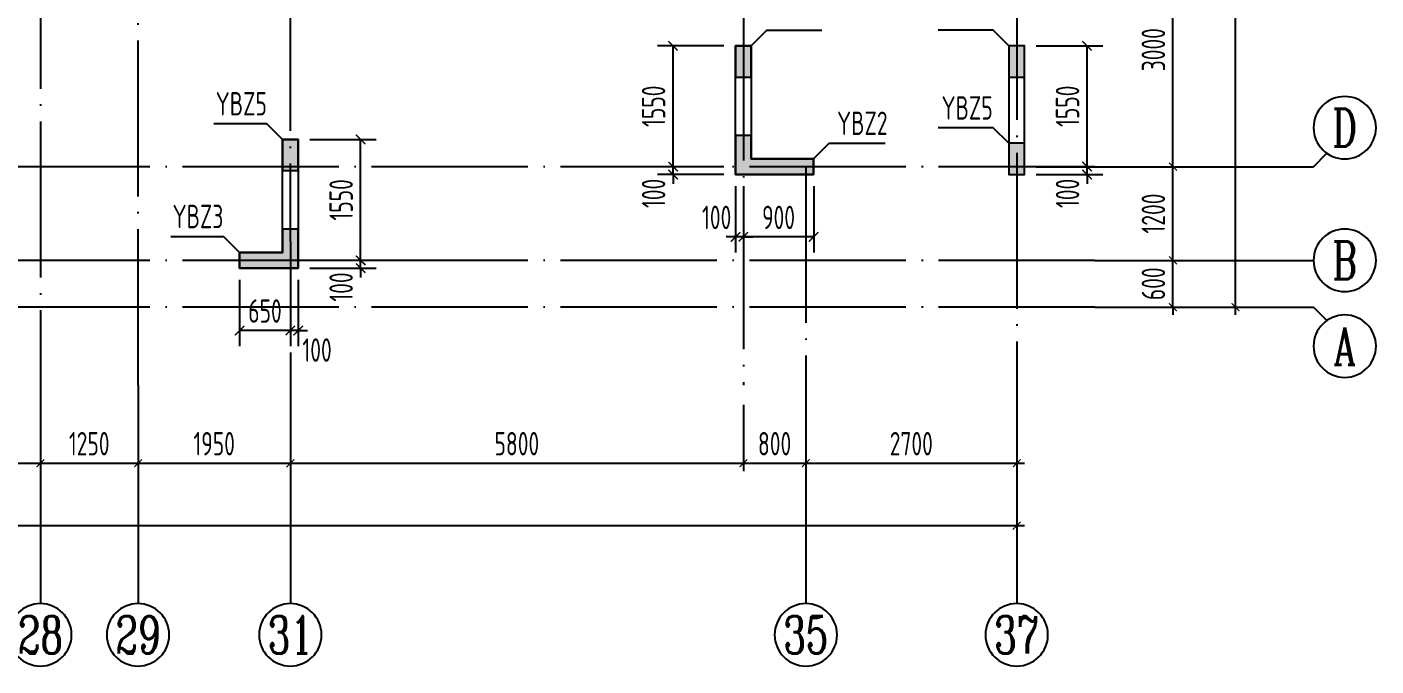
# Model space of a CAD drawing. Extents: x -812054 to 22247, y -644080 to 1003627.
# Drawn here: x -443687 to -426415, y -228678 to -220487 of the extents above; entities that cross this region are included whole.
import ezdxf
from ezdxf.enums import TextEntityAlignment as Align

# ---------------------------------------------------------------- set-up
doc = ezdxf.new("R2010")
doc.units = 0
doc.header["$LTSCALE"] = 1000
doc.linetypes.add('DOTE', pattern=[2.42, 2, -0.2, 0.02, -0.2])
doc.layers.get('0').update_dxf_attribs({"linetype": 'CONTINUOUS'})
doc.layers.get('DEFPOINTS').update_dxf_attribs({"linetype": 'CONTINUOUS'})
for name, color, linetype in [('A-AXIS', 1, 'CONTINUOUS'), ('A-DOTE', 10, 'DOTE'), ('AXIS_NUM', 7, 'CONTINUOUS'), ('S-Q墙实线', 6, 'CONTINUOUS'), ('S-Q墙标注', 3, 'CONTINUOUS'), ('S-X详图填充', 252, 'CONTINUOUS'), ('S-X详图实线', 4, 'CONTINUOUS'), ('S-Y一般标注', 3, 'CONTINUOUS'), ('S-Z柱编号', 6, 'CONTINUOUS')]:
    doc.layers.add(name, color=color, linetype=linetype)
doc.styles.add('TSSD_Axis', font='complex.shx', dxfattribs={"width": 0.7, "bigfont": 'hztxt.shx'})
doc.styles.add('TSSD_DIMENSION', font='Tssdeng.shx', dxfattribs={"width": 0.7, "bigfont": 'tssdchn.shx'})
doc.styles.add('TSSD_REIN', font='tssdeng.shx', dxfattribs={"width": 0.7, "height": 300, "bigfont": 'tssdchn.shx'})
doc.styles.add('结构文字', font='zstxt.shx', dxfattribs={"width": 0.7, "bigfont": 'zshz.shx'})
doc.dimstyles.new('STRUCK', dxfattribs={"dimtxt": 400, "dimasz": 121, "dimexe": 200, "dimexo": 150, "dimgap": 115, "dimtad": 1, "dimdec": 0, "dimdsep": 46, "dimtxsty": '结构文字', "dimblk": 'ARCHTICK', "dimcen": 400, "dimclrd": 3, "dimclre": 3, "dimclrt": 7, "dimadec": 0, "dimazin": 0, "dimtfac": 1, "dimtdec": 0, "dimtix": 1, "dimtmove": 2, "dimatfit": 3, "dimldrblk": '_DIMX', "dimfxl": 1, "dimtolj": 1, "dimtzin": 0, "dimarcsym": 0})
doc.dimstyles.new('TSSD_100_100', dxfattribs={"dimtxt": 300, "dimasz": 100, "dimexe": 100, "dimexo": 250, "dimgap": 100, "dimtad": 1, "dimdec": 0, "dimzin": 0, "dimdsep": 46, "dimtxsty": 'TSSD_DIMENSION', "dimblk": 'ARCHTICK', "dimcen": 0, "dimdle": 100, "dimclrt": 7, "dimadec": 0, "dimazin": 0, "dimtfac": 1, "dimtdec": 0, "dimtix": 1, "dimtmove": 2, "dimatfit": 3, "dimldrblk": 'ARCHTICK', "dimfxl": 1, "dimtolj": 1, "dimtzin": 0, "dimarcsym": 0})

# ---------------------------------------------------------------- blocks, each defined once
blk = doc.blocks.new('_ArchTick')
at = {"color": 0, "linetype": 'ByBlock', "const_width": 0.15}
blk.add_lwpolyline([(-0.5, -0.5), (0.5, 0.5)], dxfattribs=at)
blk = doc.blocks.new('*D110')
at = {"layer": 'DEFPOINTS', "color": 0, "transparency": 16777216}
for p in [(43350, 3600), (45300, 3600), (45300, 2600)]:
    blk.add_point(p, dxfattribs=at)
at = {"layer": 'S-Y一般标注', "color": 0, "lineweight": -2, "transparency": 16777216}
for p, q in [((43350, 3350), (43350, 2500)), ((45300, 3350), (45300, 2500)), ((43250, 2600), (45400, 2600))]:
    blk.add_line(p, q, dxfattribs=at)
at = {"layer": 'S-Y一般标注', "color": 0, "lineweight": -2, "transparency": 16777216, "xscale": 100, "yscale": 100, "zscale": 100, "rotation": 180}
blk.add_blockref('_ArchTick', (43350, 2600), dxfattribs=at)
at = {"layer": 'S-Y一般标注', "color": 0, "lineweight": -2, "transparency": 16777216, "xscale": 100, "yscale": 100, "zscale": 100}
blk.add_blockref('_ArchTick', (45300, 2600), dxfattribs=at)
at = {"layer": 'S-Y一般标注', "color": 7, "transparency": 16777216, "insert": (44325, 2850), "char_height": 300, "attachment_point": 5, "style": 'TSSD_DIMENSION'}
blk.add_mtext('\\A1;1950', dxfattribs=at)
blk = doc.blocks.new('ts_axno')
at = {"color": 0, "linetype": 'ByBlock', "lineweight": -2}
blk.add_circle((0, 0), 0.5, dxfattribs=at)
at = {"color": 0, "linetype": 'ByBlock', "lineweight": -2, "style": 'TSSD_Axis', "width": 0.7}
blk.add_attdef('A', text='', height=0.6, dxfattribs=at).set_placement((0, 0), align=Align.MIDDLE_CENTER)
blk = doc.blocks.new('*D111')
at = {"layer": 'DEFPOINTS', "color": 0, "transparency": 16777216}
for p in [(45300, 3600), (51100, 3600), (51100, 2600)]:
    blk.add_point(p, dxfattribs=at)
at = {"layer": 'S-Y一般标注', "color": 0, "lineweight": -2, "transparency": 16777216}
for p, q in [((45300, 3350), (45300, 2500)), ((51100, 3350), (51100, 2500)), ((45200, 2600), (51200, 2600))]:
    blk.add_line(p, q, dxfattribs=at)
at = {"layer": 'S-Y一般标注', "color": 0, "lineweight": -2, "transparency": 16777216, "xscale": 100, "yscale": 100, "zscale": 100, "rotation": 180}
blk.add_blockref('_ArchTick', (45300, 2600), dxfattribs=at)
at = {"layer": 'S-Y一般标注', "color": 0, "lineweight": -2, "transparency": 16777216, "xscale": 100, "yscale": 100, "zscale": 100}
blk.add_blockref('_ArchTick', (51100, 2600), dxfattribs=at)
at = {"layer": 'S-Y一般标注', "color": 7, "transparency": 16777216, "insert": (48200, 2850), "char_height": 300, "attachment_point": 5, "style": 'TSSD_DIMENSION'}
blk.add_mtext('\\A1;5800', dxfattribs=at)
blk = doc.blocks.new('*D112')
at = {"layer": 'DEFPOINTS', "color": 0, "transparency": 16777216}
for p in [(51100, 3600), (51900, 3600), (51900, 2600)]:
    blk.add_point(p, dxfattribs=at)
at = {"layer": 'S-Y一般标注', "color": 0, "lineweight": -2, "transparency": 16777216}
for p, q in [((51100, 3350), (51100, 2500)), ((51900, 3350), (51900, 2500)), ((51000, 2600), (52000, 2600))]:
    blk.add_line(p, q, dxfattribs=at)
at = {"layer": 'S-Y一般标注', "color": 0, "lineweight": -2, "transparency": 16777216, "xscale": 100, "yscale": 100, "zscale": 100, "rotation": 180}
blk.add_blockref('_ArchTick', (51100, 2600), dxfattribs=at)
at = {"layer": 'S-Y一般标注', "color": 0, "lineweight": -2, "transparency": 16777216, "xscale": 100, "yscale": 100, "zscale": 100}
blk.add_blockref('_ArchTick', (51900, 2600), dxfattribs=at)
at = {"layer": 'S-Y一般标注', "color": 7, "transparency": 16777216, "insert": (51500, 2850), "char_height": 300, "attachment_point": 5, "style": 'TSSD_DIMENSION'}
blk.add_mtext('\\A1;800', dxfattribs=at)
blk = doc.blocks.new('*D113')
at = {"layer": 'DEFPOINTS', "color": 0, "transparency": 16777216}
for p in [(51900, 3600), (54600, 3600), (54600, 2600)]:
    blk.add_point(p, dxfattribs=at)
at = {"layer": 'S-Y一般标注', "color": 0, "lineweight": -2, "transparency": 16777216}
for p, q in [((51900, 3350), (51900, 2500)), ((54600, 3350), (54600, 2500)), ((51800, 2600), (54700, 2600))]:
    blk.add_line(p, q, dxfattribs=at)
at = {"layer": 'S-Y一般标注', "color": 0, "lineweight": -2, "transparency": 16777216, "xscale": 100, "yscale": 100, "zscale": 100, "rotation": 180}
blk.add_blockref('_ArchTick', (51900, 2600), dxfattribs=at)
at = {"layer": 'S-Y一般标注', "color": 0, "lineweight": -2, "transparency": 16777216, "xscale": 100, "yscale": 100, "zscale": 100}
blk.add_blockref('_ArchTick', (54600, 2600), dxfattribs=at)
at = {"layer": 'S-Y一般标注', "color": 7, "transparency": 16777216, "insert": (53250, 2850), "char_height": 300, "attachment_point": 5, "style": 'TSSD_DIMENSION'}
blk.add_mtext('\\A1;2700', dxfattribs=at)
blk = doc.blocks.new('*D114')
at = {"layer": 'DEFPOINTS', "color": 0, "transparency": 16777216}
for p in [(4600, 3600), (54600, 3600), (54600, 1800)]:
    blk.add_point(p, dxfattribs=at)
at = {"layer": 'S-Y一般标注', "color": 0, "lineweight": -2, "transparency": 16777216}
for p, q in [((4600, 3350), (4600, 1700)), ((54600, 3350), (54600, 1700)), ((4500, 1800), (54700, 1800))]:
    blk.add_line(p, q, dxfattribs=at)
at = {"layer": 'S-Y一般标注', "color": 0, "lineweight": -2, "transparency": 16777216, "xscale": 100, "yscale": 100, "zscale": 100, "rotation": 180}
blk.add_blockref('_ArchTick', (4600, 1800), dxfattribs=at)
at = {"layer": 'S-Y一般标注', "color": 0, "lineweight": -2, "transparency": 16777216, "xscale": 100, "yscale": 100, "zscale": 100}
blk.add_blockref('_ArchTick', (54600, 1800), dxfattribs=at)
at = {"layer": 'S-Y一般标注', "color": 7, "transparency": 16777216, "insert": (29600, 2050), "char_height": 300, "attachment_point": 5, "style": 'TSSD_DIMENSION'}
blk.add_mtext('\\A1;50000', dxfattribs=at)
blk = doc.blocks.new('*D119')
at = {"layer": 'DEFPOINTS', "color": 0, "transparency": 16777216}
for p in [(55600, 5200), (56600, 5200), (55600, 4600)]:
    blk.add_point(p, dxfattribs=at)
at = {"layer": 'S-Y一般标注', "color": 0, "lineweight": -2, "transparency": 16777216}
for p, q in [((55850, 5200), (56700, 5200)), ((56600, 5200), (56600, 5300)), ((56600, 4600), (56600, 5200)), ((55850, 4600), (56700, 4600)), ((56600, 4600), (56600, 4500))]:
    blk.add_line(p, q, dxfattribs=at)
at = {"layer": 'S-Y一般标注', "color": 0, "lineweight": -2, "transparency": 16777216, "xscale": 100, "yscale": 100, "zscale": 100}
for p, rotation in [((56600, 5200), 270), ((56600, 4600), 90)]:
    blk.add_blockref('_ArchTick', p, dxfattribs=dict(at, rotation=rotation))
at = {"layer": 'S-Y一般标注', "color": 7, "transparency": 16777216, "insert": (56350, 4900), "char_height": 300, "attachment_point": 5, "rotation": 90, "style": 'TSSD_DIMENSION'}
blk.add_mtext('\\A1;600', dxfattribs=at)
blk = doc.blocks.new('*D125')
at = {"layer": 'DEFPOINTS', "color": 0, "transparency": 16777216}
for p in [(55600, 20100), (57400, 20100), (55600, 4600)]:
    blk.add_point(p, dxfattribs=at)
at = {"layer": 'S-Y一般标注', "color": 0, "lineweight": -2, "transparency": 16777216}
for p, q in [((55850, 20100), (57500, 20100)), ((57400, 4500), (57400, 20200)), ((55850, 4600), (57500, 4600))]:
    blk.add_line(p, q, dxfattribs=at)
at = {"layer": 'S-Y一般标注', "color": 0, "lineweight": -2, "transparency": 16777216, "xscale": 100, "yscale": 100, "zscale": 100}
for p, rotation in [((57400, 20100), 90), ((57400, 4600), 270)]:
    blk.add_blockref('_ArchTick', p, dxfattribs=dict(at, rotation=rotation))
at = {"layer": 'S-Y一般标注', "color": 7, "transparency": 16777216, "insert": (57150, 12350), "char_height": 300, "attachment_point": 5, "rotation": 90, "style": 'TSSD_DIMENSION'}
blk.add_mtext('\\A1;15500', dxfattribs=at)
blk = doc.blocks.new('*D129')
at = {"layer": 'DEFPOINTS', "color": 0, "transparency": 16777216}
for p in [(55600, 6400), (56600, 6400), (55600, 5200)]:
    blk.add_point(p, dxfattribs=at)
at = {"layer": 'S-Y一般标注', "color": 0, "lineweight": -2, "transparency": 16777216}
for p, q in [((55850, 6400), (56700, 6400)), ((56600, 5100), (56600, 6500)), ((55850, 5200), (56700, 5200))]:
    blk.add_line(p, q, dxfattribs=at)
at = {"layer": 'S-Y一般标注', "color": 0, "lineweight": -2, "transparency": 16777216, "xscale": 100, "yscale": 100, "zscale": 100}
for p, rotation in [((56600, 6400), 90), ((56600, 5200), 270)]:
    blk.add_blockref('_ArchTick', p, dxfattribs=dict(at, rotation=rotation))
at = {"layer": 'S-Y一般标注', "color": 7, "transparency": 16777216, "insert": (56350, 5800), "char_height": 300, "attachment_point": 5, "rotation": 90, "style": 'TSSD_DIMENSION'}
blk.add_mtext('\\A1;1200', dxfattribs=at)
blk = doc.blocks.new('*D130')
at = {"layer": 'DEFPOINTS', "color": 0, "transparency": 16777216}
for p in [(55600, 9400), (56600, 9400), (55600, 6400)]:
    blk.add_point(p, dxfattribs=at)
at = {"layer": 'S-Y一般标注', "color": 0, "lineweight": -2, "transparency": 16777216}
for p, q in [((56600, 6300), (56600, 9500)), ((55850, 9400), (56700, 9400)), ((55850, 6400), (56700, 6400))]:
    blk.add_line(p, q, dxfattribs=at)
at = {"layer": 'S-Y一般标注', "color": 0, "lineweight": -2, "transparency": 16777216, "xscale": 100, "yscale": 100, "zscale": 100}
for p, rotation in [((56600, 9400), 90), ((56600, 6400), 270)]:
    blk.add_blockref('_ArchTick', p, dxfattribs=dict(at, rotation=rotation))
at = {"layer": 'S-Y一般标注', "color": 7, "transparency": 16777216, "insert": (56350, 7900), "char_height": 300, "attachment_point": 5, "rotation": 90, "style": 'TSSD_DIMENSION'}
blk.add_mtext('\\A1;3000', dxfattribs=at)
blk = doc.blocks.new('*D135')
at = {"layer": 'DEFPOINTS', "color": 0, "transparency": 16777216}
for p in [(40850, 3600), (42100, 3600), (42100, 2600)]:
    blk.add_point(p, dxfattribs=at)
at = {"layer": 'S-Y一般标注', "color": 0, "lineweight": -2, "transparency": 16777216}
for p, q in [((40850, 3350), (40850, 2500)), ((42100, 3350), (42100, 2500)), ((40750, 2600), (42200, 2600))]:
    blk.add_line(p, q, dxfattribs=at)
at = {"layer": 'S-Y一般标注', "color": 0, "lineweight": -2, "transparency": 16777216, "xscale": 100, "yscale": 100, "zscale": 100, "rotation": 180}
blk.add_blockref('_ArchTick', (40850, 2600), dxfattribs=at)
at = {"layer": 'S-Y一般标注', "color": 0, "lineweight": -2, "transparency": 16777216, "xscale": 100, "yscale": 100, "zscale": 100}
blk.add_blockref('_ArchTick', (42100, 2600), dxfattribs=at)
at = {"layer": 'S-Y一般标注', "color": 7, "transparency": 16777216, "insert": (41475, 2850), "char_height": 300, "attachment_point": 5, "style": 'TSSD_DIMENSION'}
blk.add_mtext('\\A1;1250', dxfattribs=at)
blk = doc.blocks.new('*D136')
at = {"layer": 'DEFPOINTS', "color": 0, "transparency": 16777216}
for p in [(42100, 3600), (43350, 3600), (43350, 2600)]:
    blk.add_point(p, dxfattribs=at)
at = {"layer": 'S-Y一般标注', "color": 0, "lineweight": -2, "transparency": 16777216}
for p, q in [((42100, 3350), (42100, 2500)), ((43350, 3350), (43350, 2500)), ((42000, 2600), (43450, 2600))]:
    blk.add_line(p, q, dxfattribs=at)
at = {"layer": 'S-Y一般标注', "color": 0, "lineweight": -2, "transparency": 16777216, "xscale": 100, "yscale": 100, "zscale": 100, "rotation": 180}
blk.add_blockref('_ArchTick', (42100, 2600), dxfattribs=at)
at = {"layer": 'S-Y一般标注', "color": 0, "lineweight": -2, "transparency": 16777216, "xscale": 100, "yscale": 100, "zscale": 100}
blk.add_blockref('_ArchTick', (43350, 2600), dxfattribs=at)
at = {"layer": 'S-Y一般标注', "color": 7, "transparency": 16777216, "insert": (42725, 2850), "char_height": 300, "attachment_point": 5, "style": 'TSSD_DIMENSION'}
blk.add_mtext('\\A1;1250', dxfattribs=at)
blk = doc.blocks.new('*D1926')
at = {"layer": 'DEFPOINTS', "color": 0, "transparency": 16777216}
for p in [(-430915, -222278), (-430115, -222278), (-430915, -222378)]:
    blk.add_point(p, dxfattribs=at)
at = {"layer": 'S-Q墙标注', "color": 3, "lineweight": -2, "transparency": 16777216}
for p, q in [((-430765, -222278), (-429915, -222278)), ((-430115, -222278), (-430115, -222157)), ((-430115, -222378), (-430115, -222278)), ((-430765, -222378), (-429915, -222378)), ((-430115, -222378), (-430115, -222499))]:
    blk.add_line(p, q, dxfattribs=at)
at = {"layer": 'S-Q墙标注', "color": 3, "lineweight": -2, "transparency": 16777216, "xscale": 121, "yscale": 121, "zscale": 121}
for p, rotation in [((-430115, -222278), 270), ((-430115, -222378), 90)]:
    blk.add_blockref('_ArchTick', p, dxfattribs=dict(at, rotation=rotation))
at = {"layer": 'S-Q墙标注', "color": 7, "transparency": 16777216, "insert": (-430365, -222620), "char_height": 300, "attachment_point": 5, "rotation": 90, "style": 'TSSD_REIN'}
blk.add_mtext('\\A1;100', dxfattribs=at)
blk = doc.blocks.new('_DIMX')
blk.add_line((-150, 0), (150, 0))
at = {"const_width": 50}
blk.add_lwpolyline([(-70, -70), (70, 70)], dxfattribs=at)
blk = doc.blocks.new('*D1927')
at = {"layer": 'DEFPOINTS', "color": 0, "transparency": 16777216}
for p in [(-430915, -220728), (-430115, -220728), (-430915, -222278)]:
    blk.add_point(p, dxfattribs=at)
at = {"layer": 'S-Q墙标注', "color": 3, "lineweight": -2, "transparency": 16777216}
for p, q in [((-430765, -220728), (-429915, -220728)), ((-430115, -222278), (-430115, -220728)), ((-430765, -222278), (-429915, -222278))]:
    blk.add_line(p, q, dxfattribs=at)
at = {"layer": 'S-Q墙标注', "color": 3, "lineweight": -2, "transparency": 16777216, "xscale": 121, "yscale": 121, "zscale": 121}
for p, rotation in [((-430115, -220728), 90), ((-430115, -222278), 270)]:
    blk.add_blockref('_ArchTick', p, dxfattribs=dict(at, rotation=rotation))
at = {"layer": 'S-Q墙标注', "color": 7, "transparency": 16777216, "insert": (-430365, -221503), "char_height": 300, "attachment_point": 5, "rotation": 90, "style": 'TSSD_REIN'}
blk.add_mtext('\\A1;1550', dxfattribs=at)
blk = doc.blocks.new('*D1930')
at = {"layer": 'DEFPOINTS', "color": 0, "transparency": 16777216}
for p in [(-435415, -222278), (-434615, -222278), (-434615, -222378)]:
    blk.add_point(p, dxfattribs=at)
at = {"layer": 'S-Q墙标注', "color": 3, "lineweight": -2, "transparency": 16777216}
for p, q in [((-434765, -222278), (-435615, -222278)), ((-435415, -222278), (-435415, -222157)), ((-435415, -222378), (-435415, -222278)), ((-434765, -222378), (-435615, -222378)), ((-435415, -222378), (-435415, -222499))]:
    blk.add_line(p, q, dxfattribs=at)
at = {"layer": 'S-Q墙标注', "color": 3, "lineweight": -2, "transparency": 16777216, "xscale": 121, "yscale": 121, "zscale": 121}
for p, rotation in [((-435415, -222278), 270), ((-435415, -222378), 90)]:
    blk.add_blockref('_ArchTick', p, dxfattribs=dict(at, rotation=rotation))
at = {"layer": 'S-Q墙标注', "color": 7, "transparency": 16777216, "insert": (-435665, -222620), "char_height": 300, "attachment_point": 5, "rotation": 90, "style": 'TSSD_REIN'}
blk.add_mtext('\\A1;100', dxfattribs=at)
blk = doc.blocks.new('*D1931')
at = {"layer": 'DEFPOINTS', "color": 0, "transparency": 16777216}
for p in [(-435415, -220728), (-434615, -220728), (-434615, -222278)]:
    blk.add_point(p, dxfattribs=at)
at = {"layer": 'S-Q墙标注', "color": 3, "lineweight": -2, "transparency": 16777216}
for p, q in [((-434765, -220728), (-435615, -220728)), ((-435415, -222278), (-435415, -220728)), ((-434765, -222278), (-435615, -222278))]:
    blk.add_line(p, q, dxfattribs=at)
at = {"layer": 'S-Q墙标注', "color": 3, "lineweight": -2, "transparency": 16777216, "xscale": 121, "yscale": 121, "zscale": 121}
for p, rotation in [((-435415, -220728), 90), ((-435415, -222278), 270)]:
    blk.add_blockref('_ArchTick', p, dxfattribs=dict(at, rotation=rotation))
at = {"layer": 'S-Q墙标注', "color": 7, "transparency": 16777216, "insert": (-435665, -221503), "char_height": 300, "attachment_point": 5, "rotation": 90, "style": 'TSSD_REIN'}
blk.add_mtext('\\A1;1550', dxfattribs=at)
blk = doc.blocks.new('*D1932')
at = {"layer": 'DEFPOINTS', "color": 0, "transparency": 16777216}
for p in [(-434515, -222378), (-433615, -222378), (-434515, -223178)]:
    blk.add_point(p, dxfattribs=at)
at = {"layer": 'S-Q墙标注', "color": 3, "lineweight": -2, "transparency": 16777216}
for p, q in [((-434515, -222528), (-434515, -223378)), ((-433615, -222528), (-433615, -223378)), ((-433615, -223178), (-434515, -223178))]:
    blk.add_line(p, q, dxfattribs=at)
at = {"layer": 'S-Q墙标注', "color": 3, "lineweight": -2, "transparency": 16777216, "xscale": 121, "yscale": 121, "zscale": 121, "rotation": 180}
blk.add_blockref('_ArchTick', (-434515, -223178), dxfattribs=at)
at = {"layer": 'S-Q墙标注', "color": 3, "lineweight": -2, "transparency": 16777216, "xscale": 121, "yscale": 121, "zscale": 121}
blk.add_blockref('_ArchTick', (-433615, -223178), dxfattribs=at)
at = {"layer": 'S-Q墙标注', "color": 7, "transparency": 16777216, "insert": (-434065, -222928), "char_height": 300, "attachment_point": 5, "style": 'TSSD_REIN'}
blk.add_mtext('\\A1;900', dxfattribs=at)
blk = doc.blocks.new('*D1933')
at = {"layer": 'DEFPOINTS', "color": 0, "transparency": 16777216}
for p in [(-434615, -222378), (-434515, -222378), (-434615, -223178)]:
    blk.add_point(p, dxfattribs=at)
at = {"layer": 'S-Q墙标注', "color": 3, "lineweight": -2, "transparency": 16777216}
for p, q in [((-434615, -222528), (-434615, -223378)), ((-434515, -222528), (-434515, -223378)), ((-434615, -223178), (-434736, -223178)), ((-434515, -223178), (-434615, -223178)), ((-434515, -223178), (-434394, -223178))]:
    blk.add_line(p, q, dxfattribs=at)
at = {"layer": 'S-Q墙标注', "color": 3, "lineweight": -2, "transparency": 16777216, "xscale": 121, "yscale": 121, "zscale": 121}
blk.add_blockref('_ArchTick', (-434615, -223178), dxfattribs=at)
at = {"layer": 'S-Q墙标注', "color": 3, "lineweight": -2, "transparency": 16777216, "xscale": 121, "yscale": 121, "zscale": 121, "rotation": 180}
blk.add_blockref('_ArchTick', (-434515, -223178), dxfattribs=at)
at = {"layer": 'S-Q墙标注', "color": 7, "transparency": 16777216, "insert": (-434857, -222928), "char_height": 300, "attachment_point": 5, "style": 'TSSD_REIN'}
blk.add_mtext('\\A1;100', dxfattribs=at)
blk = doc.blocks.new('*D1934')
at = {"layer": 'DEFPOINTS', "color": 0, "transparency": 16777216}
for p in [(-440215, -223478), (-439415, -223478), (-440215, -223578)]:
    blk.add_point(p, dxfattribs=at)
at = {"layer": 'S-Q墙标注', "color": 3, "lineweight": -2, "transparency": 16777216}
for p, q in [((-440065, -223478), (-439215, -223478)), ((-439415, -223478), (-439415, -223357)), ((-439415, -223578), (-439415, -223478)), ((-440065, -223578), (-439215, -223578)), ((-439415, -223578), (-439415, -223699))]:
    blk.add_line(p, q, dxfattribs=at)
at = {"layer": 'S-Q墙标注', "color": 3, "lineweight": -2, "transparency": 16777216, "xscale": 121, "yscale": 121, "zscale": 121}
for p, rotation in [((-439415, -223478), 270), ((-439415, -223578), 90)]:
    blk.add_blockref('_ArchTick', p, dxfattribs=dict(at, rotation=rotation))
at = {"layer": 'S-Q墙标注', "color": 7, "transparency": 16777216, "insert": (-439665, -223820), "char_height": 300, "attachment_point": 5, "rotation": 90, "style": 'TSSD_REIN'}
blk.add_mtext('\\A1;100', dxfattribs=at)
blk = doc.blocks.new('*D1935')
at = {"layer": 'DEFPOINTS', "color": 0, "transparency": 16777216}
for p in [(-440215, -221928), (-439415, -221928), (-440215, -223478)]:
    blk.add_point(p, dxfattribs=at)
at = {"layer": 'S-Q墙标注', "color": 3, "lineweight": -2, "transparency": 16777216}
for p, q in [((-440065, -221928), (-439215, -221928)), ((-439415, -223478), (-439415, -221928)), ((-440065, -223478), (-439215, -223478))]:
    blk.add_line(p, q, dxfattribs=at)
at = {"layer": 'S-Q墙标注', "color": 3, "lineweight": -2, "transparency": 16777216, "xscale": 121, "yscale": 121, "zscale": 121}
for p, rotation in [((-439415, -221928), 90), ((-439415, -223478), 270)]:
    blk.add_blockref('_ArchTick', p, dxfattribs=dict(at, rotation=rotation))
at = {"layer": 'S-Q墙标注', "color": 7, "transparency": 16777216, "insert": (-439665, -222703), "char_height": 300, "attachment_point": 5, "rotation": 90, "style": 'TSSD_REIN'}
blk.add_mtext('\\A1;1550', dxfattribs=at)
blk = doc.blocks.new('*D1936')
at = {"layer": 'DEFPOINTS', "color": 0, "transparency": 16777216}
for p in [(-440315, -223578), (-440215, -223578), (-440315, -224378)]:
    blk.add_point(p, dxfattribs=at)
at = {"layer": 'S-Q墙标注', "color": 3, "lineweight": -2, "transparency": 16777216}
for p, q in [((-440315, -223728), (-440315, -224578)), ((-440215, -223728), (-440215, -224578)), ((-440315, -224378), (-440436, -224378)), ((-440215, -224378), (-440315, -224378)), ((-440215, -224378), (-440094, -224378))]:
    blk.add_line(p, q, dxfattribs=at)
at = {"layer": 'S-Q墙标注', "color": 3, "lineweight": -2, "transparency": 16777216, "xscale": 121, "yscale": 121, "zscale": 121}
blk.add_blockref('_ArchTick', (-440315, -224378), dxfattribs=at)
at = {"layer": 'S-Q墙标注', "color": 3, "lineweight": -2, "transparency": 16777216, "xscale": 121, "yscale": 121, "zscale": 121, "rotation": 180}
blk.add_blockref('_ArchTick', (-440215, -224378), dxfattribs=at)
at = {"layer": 'S-Q墙标注', "color": 7, "transparency": 16777216, "insert": (-439973, -224628), "char_height": 300, "attachment_point": 5, "style": 'TSSD_REIN'}
blk.add_mtext('\\A1;100', dxfattribs=at)
blk = doc.blocks.new('*D1937')
at = {"layer": 'DEFPOINTS', "color": 0, "transparency": 16777216}
for p in [(-440965, -223578), (-440315, -223578), (-440965, -224378)]:
    blk.add_point(p, dxfattribs=at)
at = {"layer": 'S-Q墙标注', "color": 3, "lineweight": -2, "transparency": 16777216}
for p, q in [((-440965, -223728), (-440965, -224578)), ((-440315, -223728), (-440315, -224578)), ((-440315, -224378), (-440965, -224378))]:
    blk.add_line(p, q, dxfattribs=at)
at = {"layer": 'S-Q墙标注', "color": 3, "lineweight": -2, "transparency": 16777216, "xscale": 121, "yscale": 121, "zscale": 121, "rotation": 180}
blk.add_blockref('_ArchTick', (-440965, -224378), dxfattribs=at)
at = {"layer": 'S-Q墙标注', "color": 3, "lineweight": -2, "transparency": 16777216, "xscale": 121, "yscale": 121, "zscale": 121}
blk.add_blockref('_ArchTick', (-440315, -224378), dxfattribs=at)
at = {"layer": 'S-Q墙标注', "color": 7, "transparency": 16777216, "insert": (-440640, -224128), "char_height": 300, "attachment_point": 5, "style": 'TSSD_REIN'}
blk.add_mtext('\\A1;650', dxfattribs=at)
blk = doc.blocks.new('20210726.16350016')
at = {"layer": 'A-AXIS'}
for p, q in [((58400, 6400), (58571.6, 6571.7)), ((55600, 6400), (58400, 6400)), ((55600, 5200), (58400, 5200)), ((55600, 4600), (58400, 4600)), ((58400, 4600), (58571.6, 4428.4)), ((42100, 3600), (42100, 800)), ((43350, 3600), (43350, 800)), ((45300, 3600), (45300, 800)), ((51900, 3600), (51900, 800)), ((54600, 3600), (54600, 800))]:
    blk.add_line(p, q, dxfattribs=at)
at = {"layer": 'A-DOTE'}
for p, q in [((54600, 21100), (54600, 3600)), ((45299.8, 13700), (45300, 3600)), ((43350, 3600), (43350, 11500)), ((51100, 10900), (51100, 3600)), ((42100, 9400), (42100, 3600)), ((55600, 6400), (3600, 6400)), ((51900, 6400), (51900, 3600)), ((55600, 5200), (3600, 5200)), ((55600, 4600), (3600, 4600))]:
    blk.add_line(p, q, dxfattribs=at)
at = {"layer": 'A-AXIS'}
ref = blk.add_blockref('ts_axno', (58800, 6900), dxfattribs=dict(at, xscale=-800, yscale=800, zscale=800, rotation=180))
ref.add_attrib('C', 'D', dxfattribs={"layer": 'AXIS_NUM', "height": 480, "style": 'TSSD_Axis', "width": 0.7}).set_placement((58800, 6900), align=Align.MIDDLE_CENTER)
ref = blk.add_blockref('ts_axno', (58800, 5200), dxfattribs=dict(at, xscale=-800, yscale=800, zscale=800))
ref.add_attrib('A', 'B', dxfattribs={"layer": 'AXIS_NUM', "height": 480, "style": 'TSSD_Axis', "width": 0.7}).set_placement((58800, 5200), align=Align.MIDDLE_CENTER)
ref = blk.add_blockref('ts_axno', (58800, 4100), dxfattribs=dict(at, xscale=-800, yscale=800, zscale=800))
ref.add_attrib('F', 'A', dxfattribs={"layer": 'AXIS_NUM', "height": 480, "style": 'TSSD_Axis', "width": 0.7}).set_placement((58800, 4100), align=Align.MIDDLE_CENTER)
ref = blk.add_blockref('ts_axno', (42100, 400), dxfattribs=dict(at, xscale=-800, yscale=800, zscale=800, rotation=180))
ref.add_attrib('19', '28', dxfattribs={"layer": 'AXIS_NUM', "height": 480, "style": 'TSSD_Axis', "width": 0.7}).set_placement((42100, 400), align=Align.MIDDLE_CENTER)
ref = blk.add_blockref('ts_axno', (43350, 400), dxfattribs=dict(at, xscale=-800, yscale=800, zscale=800, rotation=180))
ref.add_attrib('19', '29', dxfattribs={"layer": 'AXIS_NUM', "height": 480, "style": 'TSSD_Axis', "width": 0.7}).set_placement((43350, 400), align=Align.MIDDLE_CENTER)
ref = blk.add_blockref('ts_axno', (45300, 400), dxfattribs=dict(at, xscale=-800, yscale=800, zscale=800, rotation=180))
ref.add_attrib('19', '31', dxfattribs={"layer": 'AXIS_NUM', "height": 480, "style": 'TSSD_Axis', "width": 0.7}).set_placement((45300, 400), align=Align.MIDDLE_CENTER)
ref = blk.add_blockref('ts_axno', (51900, 400), dxfattribs=dict(at, xscale=-800, yscale=800, zscale=800, rotation=180))
ref.add_attrib('22', '35', dxfattribs={"layer": 'AXIS_NUM', "height": 480, "style": 'TSSD_Axis', "width": 0.7}).set_placement((51900, 400), align=Align.MIDDLE_CENTER)
ref = blk.add_blockref('ts_axno', (54600, 400), dxfattribs=dict(at, xscale=-800, yscale=800, zscale=800, rotation=180))
ref.add_attrib('23', '37', dxfattribs={"layer": 'AXIS_NUM', "height": 480, "style": 'TSSD_Axis', "width": 0.7}).set_placement((54600, 400), align=Align.MIDDLE_CENTER)
at = {"layer": 'S-Y一般标注'}
for base, p1, p2, picture, middle in [((57400, 20100), (55600, 4600), (55600, 20100), '*D125', (57150, 12350)), ((56600, 9400), (55600, 6400), (55600, 9400), '*D130', (56350, 7900)), ((56600, 6400), (55600, 5200), (55600, 6400), '*D129', (56350, 5800)), ((56600, 5200), (55600, 4600), (55600, 5200), '*D119', (56350, 4900))]:
    dim = blk.add_linear_dim(base=base, p1=p1, p2=p2, angle=90, dimstyle='TSSD_100_100', dxfattribs=at)
    dim.commit()
    dim.dimension.update_dxf_attribs({"geometry": picture, "text_midpoint": middle})
for base, p1, p2, picture, middle in [((54600, 1800), (4600, 3600), (54600, 3600), '*D114', (29600, 2050)), ((42100, 2600.1), (40850, 3600.1), (42100, 3600.1), '*D135', (41475, 2850.1)), ((43350, 2600.1), (42100, 3600.1), (43350, 3600.1), '*D136', (42725, 2850.1)), ((45300, 2600.1), (43350, 3600.1), (45300, 3600.1), '*D110', (44325, 2850.1)), ((51100, 2600), (45300, 3600), (51100, 3600), '*D111', (48200, 2850)), ((51900, 2600), (51100, 3600), (51900, 3600), '*D112', (51500, 2850)), ((54600, 2600), (51900, 3600), (54600, 3600), '*D113', (53250, 2850))]:
    dim = blk.add_linear_dim(base=base, p1=p1, p2=p2, dimstyle='TSSD_100_100', dxfattribs=at)
    dim.commit()
    dim.dimension.update_dxf_attribs({"geometry": picture, "text_midpoint": middle})

msp = doc.modelspace()

# ---------------------------------------------------------------- hatches: boundary and pattern name
at = {"layer": 'S-X详图填充'}
h = msp.add_hatch(color=256, dxfattribs=at)
h.dxf.hatch_style = 1
h.paths.add_polyline_path([(-434615.36, -221128.26), (-434415.36, -221128.26), (-434415.36, -220728.26), (-434615.36, -220728.26)])
h = msp.add_hatch(color=256, dxfattribs=at)
h.dxf.hatch_style = 1
h.paths.add_polyline_path([(-431115.33, -221128.26), (-430915.33, -221128.26), (-430915.33, -220728.26), (-431115.33, -220728.26)])
h = msp.add_hatch(color=256, dxfattribs=at)
h.dxf.hatch_style = 1
h.paths.add_polyline_path([(-440415.36, -222328.27), (-440215.36, -222328.27), (-440215.36, -221928.27), (-440415.36, -221928.27)])
h = msp.add_hatch(color=256, dxfattribs=at)
h.dxf.hatch_style = 1
h.paths.add_polyline_path([(-434415.36, -221878.26), (-434615.36, -221878.26), (-434615.36, -222378.26), (-433615.36, -222378.26), (-433615.36, -222178.26), (-434415.36, -222178.26)])
h = msp.add_hatch(color=256, dxfattribs=at)
h.dxf.hatch_style = 1
h.paths.add_polyline_path([(-430915.33, -221978.26), (-431115.33, -221978.26), (-431115.33, -222378.26), (-430915.33, -222378.26)])
h = msp.add_hatch(color=256, dxfattribs=at)
h.dxf.hatch_style = 1
h.paths.add_polyline_path([(-440215.36, -223078.27), (-440415.36, -223078.27), (-440415.36, -223378.27), (-440965.35, -223378.27), (-440965.35, -223578.27), (-440215.36, -223578.27)])

# ---------------------------------------------------------------- linework, layer by layer
at = {"layer": 'S-Q墙实线'}
msp.add_lwpolyline([(-433715.34, -222178.26), (-433615.36, -222178.26), (-433615.36, -222378.26), (-433715.34, -222378.26), (-434615.36, -222378.26), (-434615.36, -220728.26), (-434415.36, -220728.26), (-434415.36, -222178.26), (-433715.34, -222178.26)], dxfattribs=at)
for points in [[(-430915.33, -222378.26), (-430915.33, -220728.26), (-431115.33, -220728.26), (-431115.33, -222378.26)], [(-440215.36, -223578.27), (-440965.35, -223578.27), (-440965.35, -223378.27), (-440415.36, -223378.27), (-440415.36, -222278.26), (-440415.36, -221928.27), (-440215.36, -221928.27), (-440215.36, -222278.26)]]:
    msp.add_lwpolyline(points, close=True, dxfattribs=at)
at = {"layer": 'S-X详图实线'}
for points in [[(-434615.36, -221128.26), (-434415.36, -221128.26), (-434415.36, -220728.26), (-434615.36, -220728.26), (-434615.36, -221128.26)], [(-431115.33, -221128.26), (-430915.33, -221128.26), (-430915.33, -220728.26), (-431115.33, -220728.26), (-431115.33, -221128.26)], [(-440415.36, -222328.27), (-440215.36, -222328.27), (-440215.36, -221928.27), (-440415.36, -221928.27), (-440415.36, -222328.27)], [(-434415.36, -221878.26), (-434615.36, -221878.26), (-434615.36, -222378.26), (-433615.36, -222378.26), (-433615.36, -222178.26), (-434415.36, -222178.26), (-434415.36, -221878.26)], [(-430915.33, -221978.26), (-431115.33, -221978.26), (-431115.33, -222378.26), (-430915.33, -222378.26), (-430915.33, -221978.26)], [(-440215.36, -223078.27), (-440415.36, -223078.27), (-440415.36, -223378.27), (-440965.35, -223378.27), (-440965.35, -223578.27), (-440215.36, -223578.27), (-440215.36, -223078.27)]]:
    msp.add_lwpolyline(points, close=True, dxfattribs=at)
at = {"layer": 'S-Z柱编号', "color": 7}
for points in [[(-434415.33, -220728.26), (-434215.33, -220528.26), (-433511.46, -220528.26)], [(-431115.33, -220728.3), (-431315.33, -220528.3), (-432022.72, -220528.3)], [(-440415.33, -221928.27), (-440615.33, -221728.27), (-441293.94, -221728.27)], [(-431115.33, -221978.26), (-431315.33, -221778.26), (-432022.72, -221778.26)], [(-433615.33, -222178.26), (-433415.33, -221978.26), (-432700.12, -221978.26)], [(-440965.32, -223378.27), (-441165.32, -223178.27), (-441843.18, -223178.27)]]:
    msp.add_lwpolyline(points, dxfattribs=at)

# ---------------------------------------------------------------- block references
at = {"layer": 'A-DOTE'}
msp.add_blockref('20210726.16350016', (-485615.32, -228678.31), dxfattribs=at)

# ---------------------------------------------------------------- texts
at = {"layer": 'S-Z柱编号', "color": 7, "style": 'TSSD_REIN', "width": 0.7}
for s, p in [('YBZ5', (-441270.94, -221711.51)), ('YBZ5', (-431978.16, -221764.52)), ('YBZ2', (-433315.33, -221961.41)), ('YBZ3', (-441823.24, -223155.87))]:
    msp.add_text(s, height=300, dxfattribs=at).set_placement(p, align=Align.BOTTOM_LEFT)

# ---------------------------------------------------------------- dimensions: what is measured, and where the dimension line sits
at = {"layer": 'S-Q墙标注'}
for base, p1, p2, angle, picture, middle in [((-435415.33, -220728.26), (-434615.33, -222278.26), (-434615.33, -220728.26), 90, '*D1931', (-435665.33, -221503.26)), ((-430115.33, -220728.3), (-430915.33, -222278.26), (-430915.33, -220728.3), 90, '*D1927', (-430365.33, -221503.28)), ((-439415.33, -221928.27), (-440215.33, -223478.26), (-440215.33, -221928.27), 90, '*D1935', (-439665.33, -222703.26)), ((-434515.32, -223178.26), (-433615.33, -222378.26), (-434515.32, -222378.26), 180, '*D1932', (-434065.33, -222928.26)), ((-440965.32, -224378.27), (-440315.36, -223578.27), (-440965.32, -223578.27), 180, '*D1937', (-440640.34, -224128.27))]:
    dim = msp.add_linear_dim(base=base, p1=p1, p2=p2, angle=angle, dimstyle='STRUCK', override={"dimtxt": 300, "dimgap": 100, "dimtxsty": 'TSSD_REIN'}, dxfattribs=at)
    dim.commit()
    dim.dimension.update_dxf_attribs({"geometry": picture, "text_midpoint": middle})
for base, p1, p2, angle, picture, middle in [((-435415.33, -222278.26), (-434615.33, -222378.26), (-434615.33, -222278.26), 90, '*D1930', (-435665.33, -222620.18)), ((-430115.33, -222278.26), (-430915.33, -222378.26), (-430915.33, -222278.26), 90, '*D1926', (-430365.33, -222620.18)), ((-434615.33, -223178.26), (-434515.32, -222378.26), (-434615.33, -222378.26), 180, '*D1933', (-434857.26, -222928.26)), ((-439415.33, -223478.26), (-440215.33, -223578.27), (-440215.33, -223478.26), 90, '*D1934', (-439665.33, -223820.19)), ((-440315.36, -224378.27), (-440215.33, -223578.27), (-440315.36, -223578.27), 180, '*D1936', (-439973.41, -224628.27))]:
    dim = msp.add_linear_dim(base=base, p1=p1, p2=p2, angle=angle, dimstyle='STRUCK', override={"dimtxt": 300, "dimgap": 100, "dimtxsty": 'TSSD_REIN'}, dxfattribs=at)
    dim.commit()
    dim.dimension.update_dxf_attribs({"geometry": picture, "text_midpoint": middle, "dimtype": 160})

doc.saveas('drawing.dxf')
